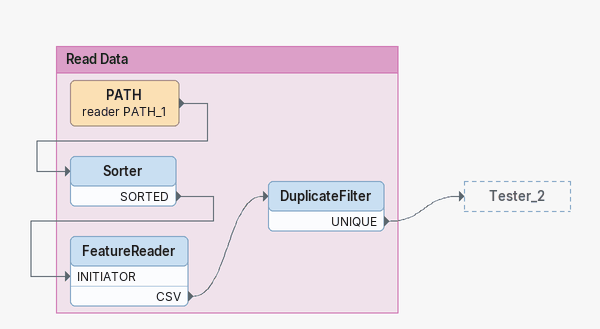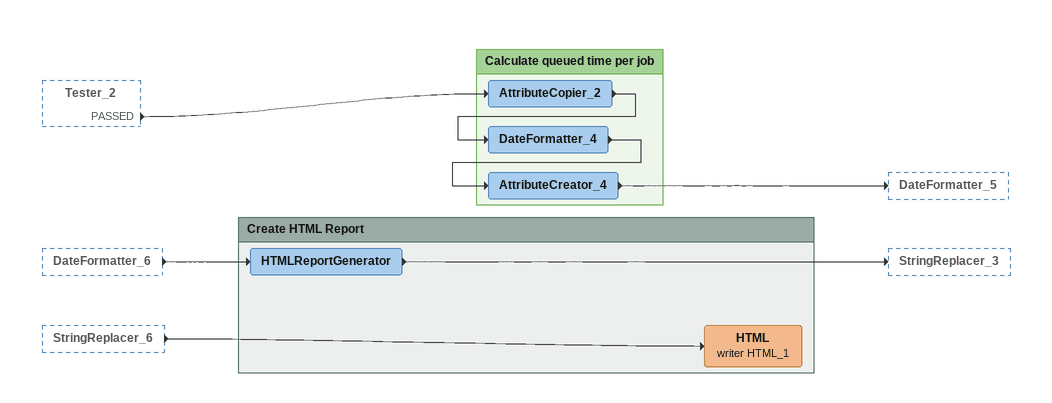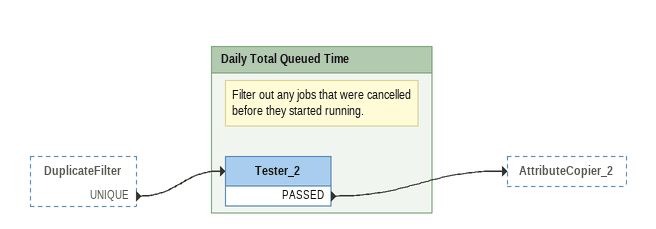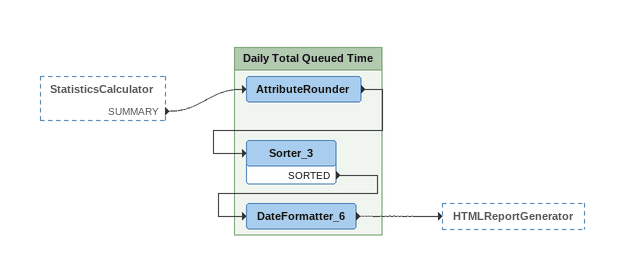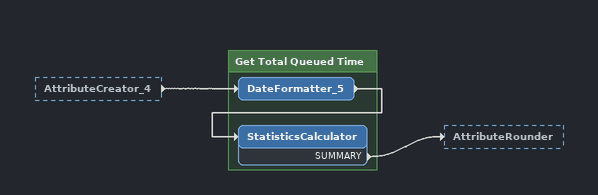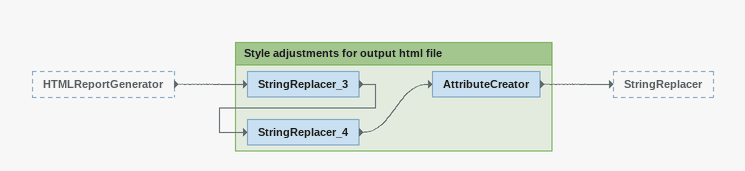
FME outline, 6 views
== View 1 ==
Bookmark: Read Data
PATH (reader PATH_1)
    -> Sorter
Sorter
    SORTED -> FeatureReader [INITIATOR]
FeatureReader
    CSV -> DuplicateFilter
DuplicateFilter
    UNIQUE -> Tester_2

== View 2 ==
Tester_2 [outside]
    PASSED -> AttributeCopier_2
DateFormatter_6 [outside]
    -> HTMLReportGenerator
StringReplacer_6 [outside]
    -> HTML (writer HTML_1)

Bookmark: Calculate queued time per job
AttributeCopier_2
    -> DateFormatter_4
DateFormatter_4
    -> AttributeCreator_4
AttributeCreator_4
    -> DateFormatter_5

Bookmark: Create HTML Report
HTMLReportGenerator
    -> StringReplacer_3
HTML (writer HTML_1)

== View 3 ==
DuplicateFilter [outside]
    UNIQUE -> Tester_2

Bookmark: Daily Total Queued Time
Note: Filter out any jobs that were cancelled / before they started running.
Tester_2
    PASSED -> AttributeCopier_2

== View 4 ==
StatisticsCalculator [outside]
    SUMMARY -> AttributeRounder

Bookmark: Daily Total Queued Time
AttributeRounder
    -> Sorter_3
Sorter_3
    SORTED -> DateFormatter_6
DateFormatter_6
    -> HTMLReportGenerator

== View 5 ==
AttributeCreator_4 [outside]
    -> DateFormatter_5

Bookmark: Get Total Queued Time
DateFormatter_5
    -> StatisticsCalculator
StatisticsCalculator
    SUMMARY -> AttributeRounder

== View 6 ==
HTMLReportGenerator [outside]
    -> StringReplacer_3

Bookmark: Style adjustments for output html file
StringReplacer_3
    -> StringReplacer_4
StringReplacer_4
    -> AttributeCreator
AttributeCreator
    -> StringReplacer
